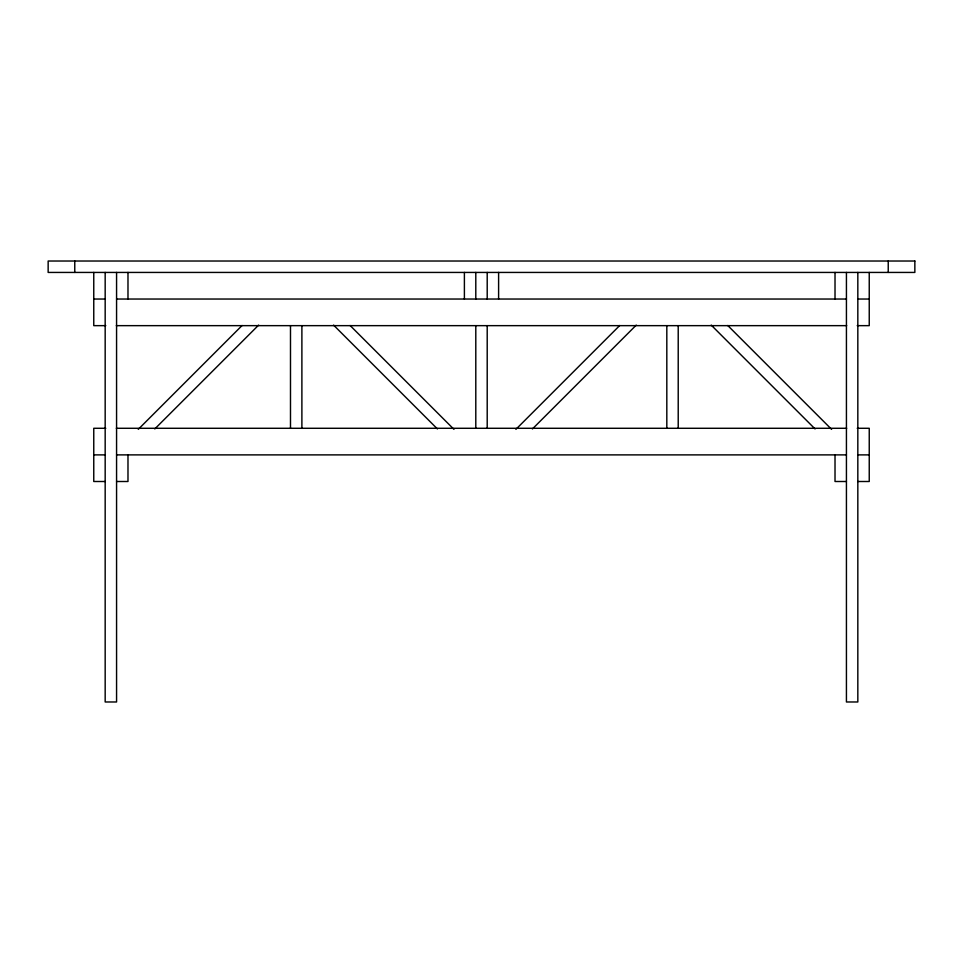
<?xml version="1.0" encoding="UTF-8"?>
<svg xmlns="http://www.w3.org/2000/svg" width="963" height="963" viewBox="0 0 963 963"><rect width="100%" height="100%" fill="white"/><g stroke="black" fill="none" stroke-linecap="round" stroke-linejoin="round"><path stroke-width="1.44" d="M138.251 429.354L242.074 325.518M154.79 428.944L258.614 325.109M515.891 429.354L619.715 325.518M532.431 428.944L636.254 325.109M93.76 299.036L105.172 299.036M116.571 299.036L846.429 299.036M857.828 299.036L869.24 299.036M105.786 325.65L93.76 325.65L93.76 272.433M116.306 325.65L846.694 325.65M857.214 325.65L869.24 325.65L869.24 272.433M105.786 428.282L93.76 428.282L93.76 481.5L105.172 481.5M116.306 428.282L846.694 428.282M857.214 428.282L869.24 428.282L869.24 481.5L857.828 481.5M93.76 454.885L105.172 454.885M116.571 454.885L846.429 454.885M857.828 454.885L869.24 454.885M116.571 481.5L127.983 481.5L127.983 454.885M846.429 481.5L835.017 481.5L835.017 454.885M727.763 325.518L831.599 429.354M711.224 325.109L815.059 428.944M350.123 325.518L453.958 429.354M333.583 325.109L437.419 428.944M888.235 261.021L888.235 272.433M857.828 272.433L857.828 701.979L846.429 701.979L846.429 272.433M835.017 272.433L835.017 299.036M678.217 325.65L678.217 428.282M666.817 325.65L666.817 428.282M498.605 272.433L498.605 299.036M487.206 272.433L487.206 299.036M487.206 325.65L487.206 428.282M475.794 272.433L475.794 299.036M475.794 325.65L475.794 428.282M464.395 272.433L464.395 299.036M301.888 325.65L301.888 428.282M290.489 325.65L290.489 428.282M127.983 272.433L127.983 299.036M116.571 272.433L116.571 701.979L105.172 701.979L105.172 272.433M74.765 261.021L74.765 272.433M914.85 261.021L48.15 261.021L48.15 272.433L914.85 272.433L914.85 261.021"/></g></svg>
